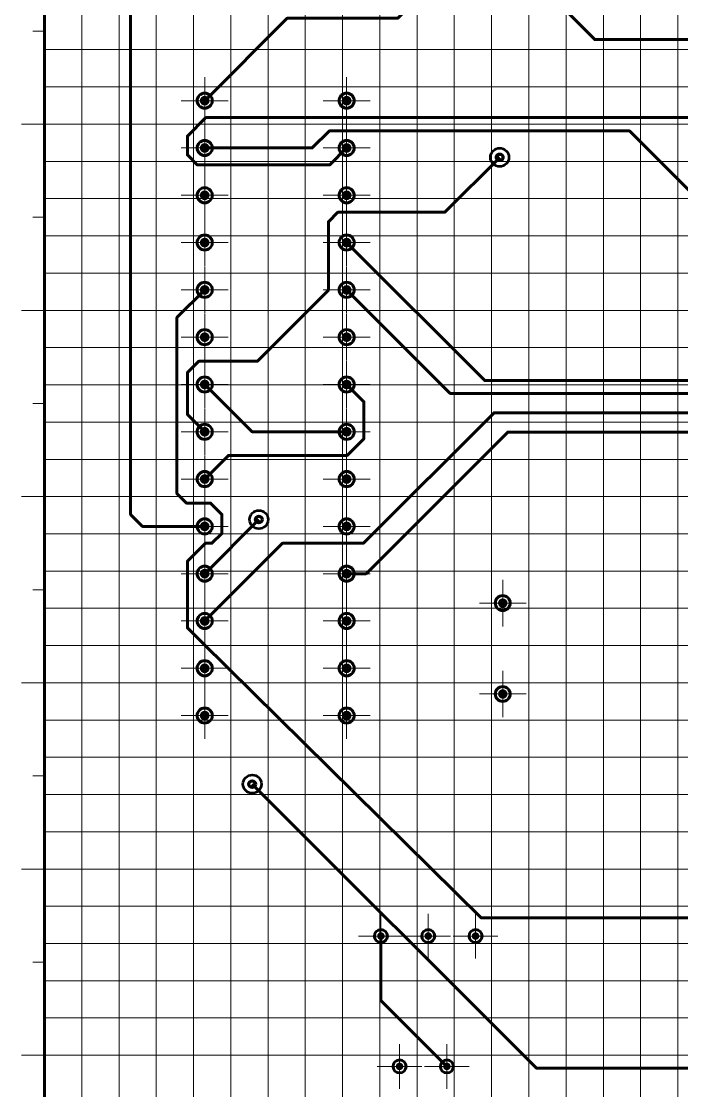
# Model space of a CAD drawing. Extents: x 346 to 4955, y 45 to 639.
# Drawn here: x 1616.2 to 1686.8, y 406.5 to 521 of the extents above; entities that cross this region are included whole.
import ezdxf

# ---------------------------------------------------------------- set-up
doc = ezdxf.new("R2010")
doc.units = 0
doc.header["$MEASUREMENT"] = 0
doc.layers.add('PDF _Геометрия', color=7, linetype='CONTINUOUS')
doc.layers.add('PDF _Сплошная заливка', color=7, linetype='CONTINUOUS')

msp = doc.modelspace()

# ---------------------------------------------------------------- hatches: boundary and pattern name
at = {"layer": 'PDF _Сплошная заливка', "transparency": 33554559}
for points in [[(1635.828, 512.479), (1635.828, 513), (1635.629, 512.96), (1635.46, 512.847), (1635.347, 512.678), (1635.307, 512.479)], [(1651.013, 512.479), (1651.013, 513), (1650.814, 512.96), (1650.644, 512.847), (1650.532, 512.678), (1650.492, 512.479)], [(1635.828, 507.416), (1635.828, 507.937), (1635.629, 507.897), (1635.46, 507.784), (1635.347, 507.615), (1635.307, 507.416)], [(1651.013, 507.416), (1651.013, 507.937), (1650.814, 507.897), (1650.644, 507.784), (1650.532, 507.615), (1650.492, 507.416)], [(1635.828, 502.353), (1635.828, 502.874), (1635.629, 502.834), (1635.46, 502.721), (1635.347, 502.552), (1635.307, 502.353)], [(1651.013, 502.353), (1651.013, 502.874), (1650.814, 502.834), (1650.644, 502.721), (1650.532, 502.552), (1650.492, 502.353)], [(1635.828, 497.289), (1635.828, 497.811), (1635.629, 497.771), (1635.46, 497.658), (1635.347, 497.489), (1635.307, 497.289)], [(1651.013, 497.289), (1651.013, 497.811), (1650.814, 497.771), (1650.644, 497.658), (1650.532, 497.489), (1650.492, 497.289)], [(1635.828, 492.226), (1635.828, 492.748), (1635.629, 492.708), (1635.46, 492.595), (1635.347, 492.426), (1635.307, 492.226)], [(1651.013, 492.226), (1651.013, 492.748), (1650.814, 492.708), (1650.644, 492.595), (1650.532, 492.426), (1650.492, 492.226)], [(1635.828, 487.163), (1635.828, 487.685), (1635.629, 487.645), (1635.46, 487.532), (1635.347, 487.363), (1635.307, 487.163)], [(1651.013, 487.163), (1651.013, 487.685), (1650.814, 487.645), (1650.644, 487.532), (1650.532, 487.363), (1650.492, 487.163)], [(1635.828, 482.1), (1635.828, 482.621), (1635.629, 482.582), (1635.46, 482.469), (1635.347, 482.3), (1635.307, 482.1)], [(1651.013, 482.1), (1651.013, 482.621), (1650.814, 482.582), (1650.644, 482.469), (1650.532, 482.3), (1650.492, 482.1)], [(1635.828, 477.037), (1635.828, 477.558), (1635.629, 477.518), (1635.46, 477.406), (1635.347, 477.236), (1635.307, 477.037)], [(1651.013, 477.037), (1651.013, 477.558), (1650.814, 477.518), (1650.644, 477.406), (1650.532, 477.236), (1650.492, 477.037)], [(1635.828, 471.974), (1635.828, 472.495), (1635.629, 472.455), (1635.46, 472.343), (1635.347, 472.173), (1635.307, 471.974)], [(1651.013, 471.974), (1651.013, 472.495), (1650.814, 472.455), (1650.644, 472.343), (1650.532, 472.173), (1650.492, 471.974)], [(1635.828, 466.911), (1635.828, 467.432), (1635.629, 467.392), (1635.46, 467.279), (1635.347, 467.11), (1635.307, 466.911)], [(1651.013, 466.911), (1651.013, 467.432), (1650.814, 467.392), (1650.644, 467.279), (1650.532, 467.11), (1650.492, 466.911)], [(1635.828, 461.848), (1635.828, 462.369), (1635.629, 462.329), (1635.46, 462.216), (1635.347, 462.047), (1635.307, 461.848)], [(1651.013, 461.848), (1651.013, 462.369), (1650.814, 462.329), (1650.644, 462.216), (1650.532, 462.047), (1650.492, 461.848)], [(1667.712, 458.698), (1667.204, 458.698), (1667.243, 458.504), (1667.353, 458.339), (1667.518, 458.229), (1667.712, 458.19)], [(1667.712, 458.698), (1667.712, 458.19), (1667.906, 458.229), (1668.071, 458.339), (1668.181, 458.504), (1668.22, 458.698)], [(1635.828, 456.784), (1635.828, 457.306), (1635.629, 457.266), (1635.46, 457.153), (1635.347, 456.984), (1635.307, 456.784)], [(1651.013, 456.784), (1651.013, 457.306), (1650.814, 457.266), (1650.644, 457.153), (1650.532, 456.984), (1650.492, 456.784)], [(1635.828, 451.721), (1635.828, 452.243), (1635.629, 452.203), (1635.46, 452.09), (1635.347, 451.921), (1635.307, 451.721)], [(1651.013, 451.721), (1651.013, 452.243), (1650.814, 452.203), (1650.644, 452.09), (1650.532, 451.921), (1650.492, 451.721)], [(1667.712, 448.971), (1667.204, 448.971), (1667.243, 448.776), (1667.353, 448.611), (1667.518, 448.501), (1667.712, 448.463)], [(1667.712, 448.971), (1667.712, 448.463), (1667.906, 448.501), (1668.071, 448.611), (1668.181, 448.776), (1668.22, 448.971)], [(1635.828, 446.658), (1635.828, 447.18), (1635.629, 447.14), (1635.46, 447.027), (1635.347, 446.858), (1635.307, 446.658)], [(1651.013, 446.658), (1651.013, 447.18), (1650.814, 447.14), (1650.644, 447.027), (1650.532, 446.858), (1650.492, 446.658)], [(1654.679, 423.057), (1654.273, 423.057), (1654.304, 422.901), (1654.392, 422.77), (1654.524, 422.682), (1654.679, 422.65)], [(1659.741, 423.057), (1659.335, 423.057), (1659.366, 422.901), (1659.454, 422.77), (1659.586, 422.682), (1659.741, 422.65)], [(1664.803, 423.057), (1664.396, 423.057), (1664.427, 422.901), (1664.515, 422.77), (1664.647, 422.682), (1664.803, 422.65)], [(1656.672, 409.103), (1656.266, 409.103), (1656.297, 408.948), (1656.385, 408.816), (1656.517, 408.728), (1656.672, 408.697)], [(1661.734, 409.103), (1661.327, 409.103), (1661.358, 408.948), (1661.447, 408.816), (1661.578, 408.728), (1661.734, 408.697)]]:
    msp.add_hatch(color=256, dxfattribs=at).paths.add_polyline_path(points)
at = {"layer": 'PDF _Сплошная заливка', "true_color": 0xffffff, "transparency": 33554559}
for points in [[(1636.349, 512.479), (1636.309, 512.678), (1636.196, 512.847), (1636.027, 512.96), (1635.828, 513), (1635.828, 512.479)], [(1651.534, 512.479), (1651.494, 512.678), (1651.381, 512.847), (1651.212, 512.96), (1651.013, 513), (1651.013, 512.479)], [(1635.307, 512.479), (1635.347, 512.28), (1635.46, 512.111), (1635.629, 511.998), (1635.828, 511.958), (1635.828, 512.479)], [(1635.828, 511.958), (1636.027, 511.998), (1636.196, 512.111), (1636.309, 512.28), (1636.349, 512.479), (1635.828, 512.479)], [(1650.492, 512.479), (1650.532, 512.28), (1650.644, 512.111), (1650.814, 511.998), (1651.013, 511.958), (1651.013, 512.479)], [(1651.013, 511.958), (1651.212, 511.998), (1651.381, 512.111), (1651.494, 512.28), (1651.534, 512.479), (1651.013, 512.479)], [(1635.307, 507.416), (1635.347, 507.216), (1635.46, 507.047), (1635.629, 506.934), (1635.828, 506.895), (1635.828, 507.416)], [(1636.349, 507.416), (1636.309, 507.615), (1636.196, 507.784), (1636.027, 507.897), (1635.828, 507.937), (1635.828, 507.416)], [(1635.828, 506.895), (1636.027, 506.934), (1636.196, 507.047), (1636.309, 507.216), (1636.349, 507.416), (1635.828, 507.416)], [(1650.492, 507.416), (1650.532, 507.216), (1650.644, 507.047), (1650.814, 506.934), (1651.013, 506.895), (1651.013, 507.416)], [(1651.534, 507.416), (1651.494, 507.615), (1651.381, 507.784), (1651.212, 507.897), (1651.013, 507.937), (1651.013, 507.416)], [(1651.013, 506.895), (1651.212, 506.934), (1651.381, 507.047), (1651.494, 507.216), (1651.534, 507.416), (1651.013, 507.416)], [(1636.349, 502.353), (1636.309, 502.552), (1636.196, 502.721), (1636.027, 502.834), (1635.828, 502.874), (1635.828, 502.353)], [(1651.534, 502.353), (1651.494, 502.552), (1651.381, 502.721), (1651.212, 502.834), (1651.013, 502.874), (1651.013, 502.353)], [(1635.307, 502.353), (1635.347, 502.153), (1635.46, 501.984), (1635.629, 501.871), (1635.828, 501.832), (1635.828, 502.353)], [(1635.828, 501.832), (1636.027, 501.871), (1636.196, 501.984), (1636.309, 502.153), (1636.349, 502.353), (1635.828, 502.353)], [(1650.492, 502.353), (1650.532, 502.153), (1650.644, 501.984), (1650.814, 501.871), (1651.013, 501.832), (1651.013, 502.353)], [(1651.013, 501.832), (1651.212, 501.871), (1651.381, 501.984), (1651.494, 502.153), (1651.534, 502.353), (1651.013, 502.353)], [(1635.307, 497.289), (1635.347, 497.09), (1635.46, 496.921), (1635.629, 496.808), (1635.828, 496.768), (1635.828, 497.289)], [(1636.349, 497.289), (1636.309, 497.489), (1636.196, 497.658), (1636.027, 497.771), (1635.828, 497.811), (1635.828, 497.289)], [(1635.828, 496.768), (1636.027, 496.808), (1636.196, 496.921), (1636.309, 497.09), (1636.349, 497.289), (1635.828, 497.289)], [(1650.492, 497.289), (1650.532, 497.09), (1650.644, 496.921), (1650.814, 496.808), (1651.013, 496.768), (1651.013, 497.289)], [(1651.534, 497.289), (1651.494, 497.489), (1651.381, 497.658), (1651.212, 497.771), (1651.013, 497.811), (1651.013, 497.289)], [(1651.013, 496.768), (1651.212, 496.808), (1651.381, 496.921), (1651.494, 497.09), (1651.534, 497.289), (1651.013, 497.289)], [(1635.307, 492.226), (1635.347, 492.027), (1635.46, 491.858), (1635.629, 491.745), (1635.828, 491.705), (1635.828, 492.226)], [(1636.349, 492.226), (1636.309, 492.426), (1636.196, 492.595), (1636.027, 492.708), (1635.828, 492.748), (1635.828, 492.226)], [(1635.828, 491.705), (1636.027, 491.745), (1636.196, 491.858), (1636.309, 492.027), (1636.349, 492.226), (1635.828, 492.226)], [(1650.492, 492.226), (1650.532, 492.027), (1650.644, 491.858), (1650.814, 491.745), (1651.013, 491.705), (1651.013, 492.226)], [(1651.534, 492.226), (1651.494, 492.426), (1651.381, 492.595), (1651.212, 492.708), (1651.013, 492.748), (1651.013, 492.226)], [(1651.013, 491.705), (1651.212, 491.745), (1651.381, 491.858), (1651.494, 492.027), (1651.534, 492.226), (1651.013, 492.226)], [(1636.349, 487.163), (1636.309, 487.363), (1636.196, 487.532), (1636.027, 487.645), (1635.828, 487.685), (1635.828, 487.163)], [(1651.534, 487.163), (1651.494, 487.363), (1651.381, 487.532), (1651.212, 487.645), (1651.013, 487.685), (1651.013, 487.163)], [(1635.307, 487.163), (1635.347, 486.964), (1635.46, 486.795), (1635.629, 486.682), (1635.828, 486.642), (1635.828, 487.163)], [(1635.828, 486.642), (1636.027, 486.682), (1636.196, 486.795), (1636.309, 486.964), (1636.349, 487.163), (1635.828, 487.163)], [(1650.492, 487.163), (1650.532, 486.964), (1650.644, 486.795), (1650.814, 486.682), (1651.013, 486.642), (1651.013, 487.163)], [(1651.013, 486.642), (1651.212, 486.682), (1651.381, 486.795), (1651.494, 486.964), (1651.534, 487.163), (1651.013, 487.163)], [(1635.307, 482.1), (1635.347, 481.901), (1635.46, 481.732), (1635.629, 481.619), (1635.828, 481.579), (1635.828, 482.1)], [(1636.349, 482.1), (1636.309, 482.3), (1636.196, 482.469), (1636.027, 482.582), (1635.828, 482.621), (1635.828, 482.1)], [(1635.828, 481.579), (1636.027, 481.619), (1636.196, 481.732), (1636.309, 481.901), (1636.349, 482.1), (1635.828, 482.1)], [(1650.492, 482.1), (1650.532, 481.901), (1650.644, 481.732), (1650.814, 481.619), (1651.013, 481.579), (1651.013, 482.1)], [(1651.534, 482.1), (1651.494, 482.3), (1651.381, 482.469), (1651.212, 482.582), (1651.013, 482.621), (1651.013, 482.1)], [(1651.013, 481.579), (1651.212, 481.619), (1651.381, 481.732), (1651.494, 481.901), (1651.534, 482.1), (1651.013, 482.1)], [(1636.349, 477.037), (1636.309, 477.236), (1636.196, 477.406), (1636.027, 477.518), (1635.828, 477.558), (1635.828, 477.037)], [(1651.534, 477.037), (1651.494, 477.236), (1651.381, 477.406), (1651.212, 477.518), (1651.013, 477.558), (1651.013, 477.037)], [(1635.307, 477.037), (1635.347, 476.838), (1635.46, 476.669), (1635.629, 476.556), (1635.828, 476.516), (1635.828, 477.037)], [(1635.828, 476.516), (1636.027, 476.556), (1636.196, 476.669), (1636.309, 476.838), (1636.349, 477.037), (1635.828, 477.037)], [(1650.492, 477.037), (1650.532, 476.838), (1650.644, 476.669), (1650.814, 476.556), (1651.013, 476.516), (1651.013, 477.037)], [(1651.013, 476.516), (1651.212, 476.556), (1651.381, 476.669), (1651.494, 476.838), (1651.534, 477.037), (1651.013, 477.037)], [(1635.307, 471.974), (1635.347, 471.775), (1635.46, 471.606), (1635.629, 471.493), (1635.828, 471.453), (1635.828, 471.974)], [(1636.349, 471.974), (1636.309, 472.173), (1636.196, 472.343), (1636.027, 472.455), (1635.828, 472.495), (1635.828, 471.974)], [(1635.828, 471.453), (1636.027, 471.493), (1636.196, 471.606), (1636.309, 471.775), (1636.349, 471.974), (1635.828, 471.974)], [(1650.492, 471.974), (1650.532, 471.775), (1650.644, 471.606), (1650.814, 471.493), (1651.013, 471.453), (1651.013, 471.974)], [(1651.534, 471.974), (1651.494, 472.173), (1651.381, 472.343), (1651.212, 472.455), (1651.013, 472.495), (1651.013, 471.974)], [(1651.013, 471.453), (1651.212, 471.493), (1651.381, 471.606), (1651.494, 471.775), (1651.534, 471.974), (1651.013, 471.974)], [(1636.349, 466.911), (1636.309, 467.11), (1636.196, 467.279), (1636.027, 467.392), (1635.828, 467.432), (1635.828, 466.911)], [(1651.534, 466.911), (1651.494, 467.11), (1651.381, 467.279), (1651.212, 467.392), (1651.013, 467.432), (1651.013, 466.911)], [(1635.307, 466.911), (1635.347, 466.712), (1635.46, 466.542), (1635.629, 466.43), (1635.828, 466.39), (1635.828, 466.911)], [(1635.828, 466.39), (1636.027, 466.43), (1636.196, 466.542), (1636.309, 466.712), (1636.349, 466.911), (1635.828, 466.911)], [(1650.492, 466.911), (1650.532, 466.712), (1650.644, 466.542), (1650.814, 466.43), (1651.013, 466.39), (1651.013, 466.911)], [(1651.013, 466.39), (1651.212, 466.43), (1651.381, 466.542), (1651.494, 466.712), (1651.534, 466.911), (1651.013, 466.911)], [(1635.307, 461.848), (1635.347, 461.648), (1635.46, 461.479), (1635.629, 461.366), (1635.828, 461.327), (1635.828, 461.848)], [(1636.349, 461.848), (1636.309, 462.047), (1636.196, 462.216), (1636.027, 462.329), (1635.828, 462.369), (1635.828, 461.848)], [(1635.828, 461.327), (1636.027, 461.366), (1636.196, 461.479), (1636.309, 461.648), (1636.349, 461.848), (1635.828, 461.848)], [(1650.492, 461.848), (1650.532, 461.648), (1650.644, 461.479), (1650.814, 461.366), (1651.013, 461.327), (1651.013, 461.848)], [(1651.534, 461.848), (1651.494, 462.047), (1651.381, 462.216), (1651.212, 462.329), (1651.013, 462.369), (1651.013, 461.848)], [(1651.013, 461.327), (1651.212, 461.366), (1651.381, 461.479), (1651.494, 461.648), (1651.534, 461.848), (1651.013, 461.848)], [(1667.712, 459.206), (1667.518, 459.167), (1667.353, 459.057), (1667.243, 458.893), (1667.204, 458.698), (1667.712, 458.698)], [(1668.22, 458.698), (1668.181, 458.893), (1668.071, 459.057), (1667.906, 459.167), (1667.712, 459.206), (1667.712, 458.698)], [(1635.307, 456.784), (1635.347, 456.585), (1635.46, 456.416), (1635.629, 456.303), (1635.828, 456.263), (1635.828, 456.784)], [(1636.349, 456.784), (1636.309, 456.984), (1636.196, 457.153), (1636.027, 457.266), (1635.828, 457.306), (1635.828, 456.784)], [(1635.828, 456.263), (1636.027, 456.303), (1636.196, 456.416), (1636.309, 456.585), (1636.349, 456.784), (1635.828, 456.784)], [(1650.492, 456.784), (1650.532, 456.585), (1650.644, 456.416), (1650.814, 456.303), (1651.013, 456.263), (1651.013, 456.784)], [(1651.534, 456.784), (1651.494, 456.984), (1651.381, 457.153), (1651.212, 457.266), (1651.013, 457.306), (1651.013, 456.784)], [(1651.013, 456.263), (1651.212, 456.303), (1651.381, 456.416), (1651.494, 456.585), (1651.534, 456.784), (1651.013, 456.784)], [(1636.349, 451.721), (1636.309, 451.921), (1636.196, 452.09), (1636.027, 452.203), (1635.828, 452.243), (1635.828, 451.721)], [(1651.534, 451.721), (1651.494, 451.921), (1651.381, 452.09), (1651.212, 452.203), (1651.013, 452.243), (1651.013, 451.721)], [(1635.307, 451.721), (1635.347, 451.522), (1635.46, 451.353), (1635.629, 451.24), (1635.828, 451.2), (1635.828, 451.721)], [(1635.828, 451.2), (1636.027, 451.24), (1636.196, 451.353), (1636.309, 451.522), (1636.349, 451.721), (1635.828, 451.721)], [(1650.492, 451.721), (1650.532, 451.522), (1650.644, 451.353), (1650.814, 451.24), (1651.013, 451.2), (1651.013, 451.721)], [(1651.013, 451.2), (1651.212, 451.24), (1651.381, 451.353), (1651.494, 451.522), (1651.534, 451.721), (1651.013, 451.721)], [(1667.712, 449.479), (1667.518, 449.44), (1667.353, 449.33), (1667.243, 449.165), (1667.204, 448.971), (1667.712, 448.971)], [(1668.22, 448.971), (1668.181, 449.165), (1668.071, 449.33), (1667.906, 449.44), (1667.712, 449.479), (1667.712, 448.971)], [(1635.307, 446.658), (1635.347, 446.459), (1635.46, 446.29), (1635.629, 446.177), (1635.828, 446.137), (1635.828, 446.658)], [(1636.349, 446.658), (1636.309, 446.858), (1636.196, 447.027), (1636.027, 447.14), (1635.828, 447.18), (1635.828, 446.658)], [(1635.828, 446.137), (1636.027, 446.177), (1636.196, 446.29), (1636.309, 446.459), (1636.349, 446.658), (1635.828, 446.658)], [(1650.492, 446.658), (1650.532, 446.459), (1650.644, 446.29), (1650.814, 446.177), (1651.013, 446.137), (1651.013, 446.658)], [(1651.534, 446.658), (1651.494, 446.858), (1651.381, 447.027), (1651.212, 447.14), (1651.013, 447.18), (1651.013, 446.658)], [(1651.013, 446.137), (1651.212, 446.177), (1651.381, 446.29), (1651.494, 446.459), (1651.534, 446.658), (1651.013, 446.658)], [(1654.679, 423.464), (1654.524, 423.433), (1654.392, 423.344), (1654.304, 423.212), (1654.273, 423.057), (1654.679, 423.057)], [(1655.086, 423.057), (1655.055, 423.212), (1654.967, 423.344), (1654.835, 423.433), (1654.679, 423.464), (1654.679, 423.057)], [(1654.679, 422.65), (1654.835, 422.682), (1654.967, 422.77), (1655.055, 422.901), (1655.086, 423.057), (1654.679, 423.057)], [(1659.741, 423.464), (1659.586, 423.433), (1659.454, 423.344), (1659.366, 423.212), (1659.335, 423.057), (1659.741, 423.057)], [(1660.148, 423.057), (1660.116, 423.212), (1660.028, 423.344), (1659.897, 423.433), (1659.741, 423.464), (1659.741, 423.057)], [(1659.741, 422.65), (1659.897, 422.682), (1660.028, 422.77), (1660.116, 422.901), (1660.148, 423.057), (1659.741, 423.057)], [(1664.803, 423.464), (1664.647, 423.433), (1664.515, 423.344), (1664.427, 423.212), (1664.396, 423.057), (1664.803, 423.057)], [(1665.209, 423.057), (1665.178, 423.212), (1665.09, 423.344), (1664.958, 423.433), (1664.803, 423.464), (1664.803, 423.057)], [(1664.803, 422.65), (1664.958, 422.682), (1665.09, 422.77), (1665.178, 422.901), (1665.209, 423.057), (1664.803, 423.057)], [(1656.672, 409.51), (1656.517, 409.479), (1656.385, 409.391), (1656.297, 409.259), (1656.266, 409.103), (1656.672, 409.103)], [(1657.079, 409.103), (1657.048, 409.259), (1656.96, 409.391), (1656.828, 409.479), (1656.672, 409.51), (1656.672, 409.103)], [(1656.672, 408.697), (1656.828, 408.728), (1656.96, 408.816), (1657.048, 408.948), (1657.079, 409.103), (1656.672, 409.103)], [(1661.734, 409.51), (1661.578, 409.479), (1661.447, 409.391), (1661.358, 409.259), (1661.327, 409.103), (1661.734, 409.103)], [(1662.14, 409.103), (1662.109, 409.259), (1662.021, 409.391), (1661.889, 409.479), (1661.734, 409.51), (1661.734, 409.103)], [(1661.734, 408.697), (1661.889, 408.728), (1662.021, 408.816), (1662.109, 408.948), (1662.14, 409.103), (1661.734, 409.103)]]:
    msp.add_hatch(color=7, dxfattribs=at).paths.add_polyline_path(points)

# ---------------------------------------------------------------- linework, layer by layer
at = {"layer": 'PDF _Геометрия', "lineweight": 18}
for points in [[(1617.455, 589.702), (1618.691, 589.702), (1618.691, 229.702), (1860.012, 229.702), (1860.012, 589.702), (1618.691, 589.702), (1616.219, 589.702)], [(1622.676, 229.702), (1622.676, 589.702)], [(1626.661, 229.702), (1626.661, 589.702)], [(1630.647, 229.702), (1630.647, 589.702)], [(1634.632, 229.702), (1634.632, 589.702)], [(1638.618, 229.702), (1638.618, 589.702)], [(1642.603, 229.702), (1642.603, 589.702)], [(1646.589, 229.702), (1646.589, 589.702)], [(1650.574, 229.702), (1650.574, 589.702)], [(1654.56, 229.702), (1654.56, 589.702)], [(1658.545, 229.702), (1658.545, 589.702)], [(1662.531, 229.702), (1662.531, 589.702)], [(1666.517, 229.702), (1666.517, 589.702)], [(1670.502, 229.702), (1670.502, 589.702)], [(1674.487, 229.702), (1674.487, 589.702)], [(1678.473, 229.702), (1678.473, 589.702)], [(1682.458, 229.702), (1682.458, 589.702)], [(1686.444, 229.702), (1686.444, 589.702)], [(1617.455, 519.934), (1618.691, 519.934)], [(1618.691, 517.941), (1860.012, 517.941)], [(1618.691, 513.954), (1860.012, 513.954)], [(1635.828, 509.974), (1635.828, 514.983)], [(1651.013, 509.974), (1651.013, 514.983)], [(1633.325, 512.479), (1638.332, 512.479)], [(1648.509, 512.479), (1653.517, 512.479)], [(1617.455, 509.967), (1618.691, 509.967), (1616.219, 509.967)], [(1618.691, 509.967), (1860.012, 509.967)], [(1635.828, 504.911), (1635.828, 509.92)], [(1651.013, 504.911), (1651.013, 509.92)], [(1633.325, 507.416), (1638.332, 507.416)], [(1648.509, 507.416), (1653.517, 507.416)], [(1618.691, 505.981), (1860.012, 505.981)], [(1635.828, 499.848), (1635.828, 504.857)], [(1651.013, 499.848), (1651.013, 504.857)], [(1618.691, 501.994), (1860.012, 501.994)], [(1633.325, 502.353), (1638.332, 502.353)], [(1648.509, 502.353), (1653.517, 502.353)], [(1617.455, 500.001), (1618.691, 500.001)], [(1635.828, 494.785), (1635.828, 499.794)], [(1651.013, 494.785), (1651.013, 499.794)], [(1618.691, 498.007), (1860.012, 498.007)], [(1633.325, 497.289), (1638.332, 497.289)], [(1648.509, 497.289), (1653.517, 497.289)], [(1635.828, 489.722), (1635.828, 494.731)], [(1651.013, 489.722), (1651.013, 494.731)], [(1618.691, 494.02), (1860.012, 494.02)], [(1633.325, 492.226), (1638.332, 492.226)], [(1648.509, 492.226), (1653.517, 492.226)], [(1617.455, 490.034), (1618.691, 490.034), (1616.219, 490.034)], [(1618.691, 490.034), (1860.012, 490.034)], [(1635.828, 484.659), (1635.828, 489.668)], [(1651.013, 484.659), (1651.013, 489.668)], [(1633.325, 487.163), (1638.332, 487.163)], [(1648.509, 487.163), (1653.517, 487.163)], [(1618.691, 486.047), (1860.012, 486.047)], [(1635.828, 479.596), (1635.828, 484.605)], [(1651.013, 479.596), (1651.013, 484.605)], [(1618.691, 482.06), (1860.012, 482.06)], [(1633.325, 482.1), (1638.332, 482.1)], [(1648.509, 482.1), (1653.517, 482.1)], [(1617.455, 480.067), (1618.691, 480.067)], [(1635.828, 474.533), (1635.828, 479.541)], [(1651.013, 474.533), (1651.013, 479.541)], [(1618.691, 478.074), (1860.012, 478.074)], [(1633.325, 477.037), (1638.332, 477.037)], [(1648.509, 477.037), (1653.517, 477.037)], [(1618.691, 474.087), (1860.012, 474.087)], [(1635.828, 469.469), (1635.828, 474.478)], [(1651.013, 469.469), (1651.013, 474.478)], [(1633.325, 471.974), (1638.332, 471.974)], [(1648.509, 471.974), (1653.517, 471.974)], [(1617.455, 470.1), (1618.691, 470.1), (1616.219, 470.1)], [(1618.691, 470.1), (1860.012, 470.1)], [(1635.828, 464.406), (1635.828, 469.415)], [(1651.013, 464.406), (1651.013, 469.415)], [(1618.691, 466.114), (1860.012, 466.114)], [(1633.325, 466.911), (1638.332, 466.911)], [(1648.509, 466.911), (1653.517, 466.911)], [(1635.828, 459.343), (1635.828, 464.352)], [(1651.013, 459.343), (1651.013, 464.352)], [(1618.691, 462.127), (1860.012, 462.127)], [(1633.325, 461.848), (1638.332, 461.848)], [(1648.509, 461.848), (1653.517, 461.848)], [(1617.455, 460.134), (1618.691, 460.134)], [(1667.712, 456.207), (1667.712, 461.19)], [(1635.828, 454.28), (1635.828, 459.289)], [(1651.013, 454.28), (1651.013, 459.289)], [(1618.691, 458.14), (1860.012, 458.14)], [(1665.221, 458.698), (1670.203, 458.698)], [(1633.325, 456.784), (1638.332, 456.784)], [(1648.509, 456.784), (1653.517, 456.784)], [(1618.691, 454.153), (1860.012, 454.153)], [(1635.828, 449.217), (1635.828, 454.226)], [(1651.013, 449.217), (1651.013, 454.226)], [(1633.325, 451.721), (1638.332, 451.721)], [(1648.509, 451.721), (1653.517, 451.721)], [(1667.712, 446.479), (1667.712, 451.462)], [(1617.455, 450.167), (1618.691, 450.167), (1616.219, 450.167)], [(1618.691, 450.167), (1860.012, 450.167)], [(1635.828, 444.154), (1635.828, 449.163)], [(1651.013, 444.154), (1651.013, 449.163)], [(1665.221, 448.971), (1670.203, 448.971)], [(1633.325, 446.658), (1638.332, 446.658)], [(1648.509, 446.658), (1653.517, 446.658)], [(1618.691, 446.18), (1860.012, 446.18)], [(1618.691, 442.193), (1860.012, 442.193)], [(1617.455, 440.2), (1618.691, 440.2)], [(1618.691, 438.206), (1860.012, 438.206)], [(1618.691, 434.22), (1860.012, 434.22)], [(1617.455, 430.233), (1618.691, 430.233), (1616.219, 430.233)], [(1618.691, 430.233), (1860.012, 430.233)], [(1618.691, 426.246), (1860.012, 426.246)], [(1654.679, 420.665), (1654.679, 425.449)], [(1659.741, 420.665), (1659.741, 425.449)], [(1664.803, 420.665), (1664.803, 425.449)], [(1652.288, 423.057), (1657.071, 423.057)], [(1657.35, 423.057), (1662.132, 423.057)], [(1662.411, 423.057), (1667.194, 423.057)], [(1618.691, 422.26), (1860.012, 422.26)], [(1617.455, 420.266), (1618.691, 420.266)], [(1618.691, 418.273), (1860.012, 418.273)], [(1618.691, 414.286), (1860.012, 414.286)], [(1656.672, 406.712), (1656.672, 411.495)], [(1661.734, 406.712), (1661.734, 411.495)], [(1617.455, 410.3), (1618.691, 410.3), (1616.219, 410.3)], [(1618.691, 410.3), (1860.012, 410.3)], [(1654.281, 409.103), (1659.064, 409.103)], [(1659.342, 409.103), (1664.125, 409.103)]]:
    msp.add_lwpolyline(points, dxfattribs=at)
at = {"layer": 'PDF _Геометрия', "lineweight": 60}
for points in [[(1860.012, 589.702), (1860.012, 229.702), (1618.691, 229.702), (1618.691, 589.702)], [(1860.012, 589.702), (1860.012, 229.702), (1618.691, 229.702), (1618.691, 589.701)]]:
    msp.add_lwpolyline(points, close=True, dxfattribs=at)
for points in [[(1693.618, 562.592), (1684.637, 571.575), (1636.305, 571.575), (1627.903, 563.171), (1627.903, 468.186), (1629.178, 466.911), (1635.828, 466.911)], [(1635.828, 512.479), (1644.645, 521.299), (1656.482, 521.299), (1665.879, 530.698), (1677.553, 519.02), (1695.323, 519.02)], [(1651.013, 507.416), (1649.201, 505.603), (1635.039, 505.603), (1633.976, 506.666), (1633.976, 508.691), (1635.95, 510.666), (1708.179, 510.666), (1715.367, 517.856)], [(1635.828, 507.416), (1647.329, 507.416), (1649.161, 509.248), (1681.264, 509.248), (1706.411, 484.094)], [(1667.383, 506.413), (1661.511, 500.54), (1650.072, 500.54), (1649.06, 499.527), (1649.06, 492.186), (1641.468, 484.591), (1635.191, 484.591), (1633.976, 483.376), (1633.976, 478.889), (1635.828, 477.037)], [(1651.013, 497.289), (1665.789, 482.509), (1706.762, 482.509), (1709.957, 485.705), (1745.553, 485.705), (1747.052, 487.204)], [(1635.828, 492.226), (1632.863, 489.26), (1632.863, 470.414), (1633.875, 469.402), (1636.457, 469.402), (1637.671, 468.186), (1637.671, 466.161), (1636.608, 465.098), (1635.9, 465.098), (1633.976, 463.174), (1633.976, 456.035), (1635.546, 454.466), (1665.409, 424.998), (1793.922, 424.998), (1809.5, 409.416)], [(1651.013, 492.226), (1662.088, 481.148), (1747.052, 481.148)], [(1635.828, 471.974), (1638.369, 474.515), (1651.085, 474.515), (1652.856, 476.287), (1652.856, 480.256), (1651.013, 482.1)], [(1635.828, 482.1), (1640.89, 477.037), (1651.013, 477.037)], [(1635.828, 456.784), (1644.139, 465.098), (1652.805, 465.098), (1666.775, 479.072), (1704.99, 479.072)], [(1651.013, 461.848), (1653.089, 461.848), (1668.248, 477.011), (1720.746, 477.011), (1722.098, 478.363)], [(1635.828, 461.848), (1641.619, 467.641)], [(1640.911, 439.327), (1671.331, 408.898), (1723.111, 408.898)], [(1654.679, 423.057), (1654.679, 416.16), (1661.734, 409.103)]]:
    msp.add_lwpolyline(points, dxfattribs=at)
for centre, radius in [((1635.828, 512.479), 0.81), ((1651.013, 512.479), 0.81), ((1635.828, 507.416), 0.81), ((1651.013, 507.416), 0.81), ((1635.828, 502.353), 0.81), ((1651.013, 502.353), 0.81), ((1635.828, 497.29), 0.81), ((1651.013, 497.29), 0.81), ((1635.828, 492.226), 0.81), ((1651.013, 492.226), 0.81), ((1635.828, 487.163), 0.81), ((1651.013, 487.163), 0.81), ((1635.828, 482.1), 0.81), ((1651.013, 482.1), 0.81), ((1635.828, 477.037), 0.81), ((1651.013, 477.037), 0.81), ((1635.828, 471.974), 0.81), ((1651.013, 471.974), 0.81), ((1635.828, 466.911), 0.81), ((1651.013, 466.911), 0.81), ((1635.828, 461.848), 0.81), ((1651.013, 461.848), 0.81), ((1667.712, 458.698), 0.797), ((1635.828, 456.785), 0.81), ((1651.013, 456.785), 0.81), ((1635.828, 451.722), 0.81), ((1651.013, 451.722), 0.81), ((1667.712, 448.971), 0.797), ((1635.828, 446.658), 0.81), ((1651.013, 446.658), 0.81), ((1654.679, 423.057), 0.698), ((1659.741, 423.057), 0.698), ((1664.803, 423.057), 0.698), ((1656.672, 409.103), 0.698), ((1661.734, 409.103), 0.698)]:
    msp.add_circle(centre, radius, dxfattribs=at)
at = {"layer": 'PDF _Геометрия', "lineweight": 53}
for centre in [(1667.383, 506.413), (1641.619, 467.641), (1640.911, 439.327)]:
    msp.add_circle(centre, 0.987, dxfattribs=at)
at = {"layer": 'PDF _Геометрия', "color": 7, "lineweight": 70, "true_color": 0xffffff}
for centre in [(1667.383, 506.413), (1641.619, 467.641), (1640.911, 439.327)]:
    msp.add_circle(centre, 0.354, dxfattribs=at)

doc.saveas('drawing.dxf')
